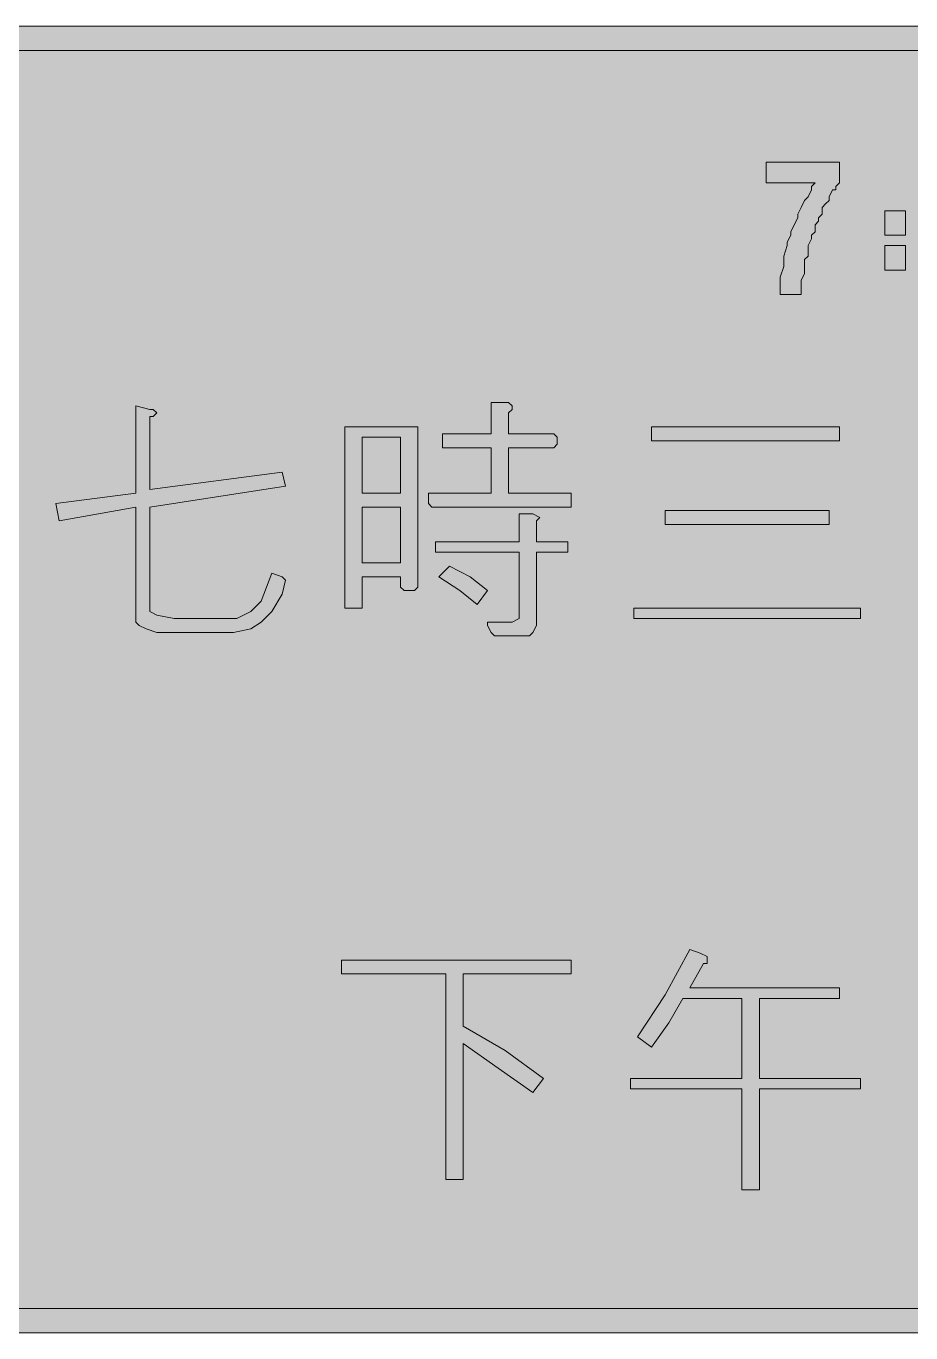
# Model space of a CAD drawing. Header units: metres. Extents: x 14 to 555, y 81 to 193.
# Drawn here: x 148.2 to 224.4, y 80.8 to 193.3 of the extents above; entities that cross this region are included whole.
import ezdxf

# ---------------------------------------------------------------- set-up
doc = ezdxf.new("R2010")
doc.units = ezdxf.units.M
doc.layers.add('FILL_BLACK_000000', color=7, linetype='Continuous', true_color=0x000000)
doc.layers.add('FILL_PINK_E1E1E1', color=7, linetype='Continuous', true_color=0xe1e1e1)

msp = doc.modelspace()

# ---------------------------------------------------------------- hatches: boundary and pattern name
at = {"layer": 'FILL_BLACK_000000', "true_color": 0x000000}
h = msp.add_hatch(color=7, dxfattribs=at)
h.dxf.hatch_style = 1
h.paths.add_polyline_path([(551.25, 193.2), (552.11, 193), (552.92, 192.63), (553.65, 192.06), (554.22, 191.33), (554.59, 190.52), (554.79, 189.66), (554.85, 188.76), (554.85, 85.26), (554.79, 84.36), (554.59, 83.5), (554.22, 82.69), (553.65, 81.96), (552.92, 81.39), (552.11, 81.02), (551.25, 80.82), (550.35, 80.76), (18.45, 80.76), (17.55, 80.8), (16.65, 81.06), (16.01, 81.51), (15.15, 81.96), (14.25, 83.46), (13.99, 84.36), (13.95, 85.26), (13.95, 188.76), (14.01, 189.66), (14.21, 190.52), (14.58, 191.33), (15.15, 192.06), (16.01, 192.62), (16.65, 192.96), (17.55, 193.22), (18.45, 193.26), (550.35, 193.26), (551.25, 193.2)])
h.paths.add_polyline_path([(16.95, 190.56), (16.27, 189.66), (16.11, 189.21), (16.05, 188.76), (16.05, 85.26), (16.11, 84.81), (16.27, 84.36), (16.95, 83.46), (17.59, 83.05), (18.45, 82.86), (550.35, 82.86), (550.8, 82.9), (551.25, 83.16), (551.66, 83.31), (551.85, 83.46), (552.2, 83.91), (552.37, 84.36), (552.45, 85.26), (552.45, 188.76), (552.45, 189.66), (552.26, 190.11), (551.85, 190.56), (551.21, 190.97), (550.35, 191.16), (18.45, 191.16), (17.59, 190.97), (16.95, 190.56)], flags=16)
h = msp.add_hatch(color=7, dxfattribs=at)
h.dxf.hatch_style = 1
h.paths.add_polyline_path([(211.95, 179.76), (211.95, 181.56), (218.25, 181.56), (218.25, 179.76), (217.95, 179.46), (217.95, 179.16), (217.65, 179.16), (217.35, 178.56), (217.35, 178.26), (217.05, 177.96), (216.75, 177.66), (216.75, 177.36), (216.75, 177.06), (216.45, 176.76), (216.45, 176.46), (216.15, 176.16), (216.15, 175.56), (215.85, 175.26), (215.85, 174.96), (215.55, 174.36), (215.55, 174.06), (215.55, 173.46), (215.25, 173.16), (215.25, 172.86), (215.25, 172.26), (215.25, 171.96), (214.95, 171.36), (214.95, 171.06), (214.95, 170.46), (214.95, 170.16), (213.15, 170.16), (213.15, 170.46), (213.15, 171.06), (213.15, 171.66), (213.45, 172.56), (213.45, 172.86), (213.45, 173.46), (213.75, 174.36), (213.75, 174.66), (214.05, 175.26), (214.05, 175.56), (214.35, 176.16), (214.65, 176.76), (214.65, 177.06), (214.95, 177.66), (215.25, 178.26), (215.55, 178.56), (215.85, 179.16), (215.85, 179.46), (216.15, 179.76), (211.95, 179.76)])
h = msp.add_hatch(color=7, dxfattribs=at)
h.dxf.hatch_style = 1
h.paths.add_polyline_path([(223.95, 177.36), (223.95, 175.26), (222.15, 175.26), (222.15, 177.36), (223.95, 177.36)])
h = msp.add_hatch(color=7, dxfattribs=at)
h.dxf.hatch_style = 1
h.paths.add_polyline_path([(223.95, 174.36), (223.95, 172.26), (222.15, 172.26), (222.15, 174.36), (223.95, 174.36)])
h = msp.add_hatch(color=7, dxfattribs=at)
h.dxf.hatch_style = 1
h.paths.add_polyline_path([(170.55, 153.66), (158.85, 151.86), (158.85, 142.86), (159.45, 142.56), (160.95, 142.26), (166.35, 142.26), (167.55, 142.86), (168.45, 143.76), (169.35, 146.16), (170.25, 145.86), (170.55, 145.56), (170.25, 144.36), (169.35, 142.86), (168.45, 141.96), (167.55, 141.36), (166.05, 141.06), (159.45, 141.06), (158.55, 141.36), (157.95, 141.66), (157.65, 141.96), (157.65, 142.86), (157.65, 151.86), (151.05, 150.66), (150.75, 152.16), (157.65, 153.06), (157.65, 160.56), (158.85, 160.26), (159.15, 160.26), (159.45, 159.96), (159.15, 159.66), (158.85, 159.66), (158.85, 153.36), (170.25, 154.86), (170.55, 153.66)])
h = msp.add_hatch(color=7, dxfattribs=at)
h.dxf.hatch_style = 1
h.paths.add_polyline_path([(184.65, 156.96), (184.05, 156.96), (184.05, 157.26), (184.05, 157.86), (184.05, 158.16), (184.65, 158.16), (188.25, 158.16), (188.25, 160.86), (188.55, 160.86), (189.15, 160.86), (189.75, 160.86), (190.05, 160.56), (190.05, 160.26), (189.75, 159.96), (189.75, 158.16), (193.65, 158.16), (193.95, 157.86), (193.95, 157.26), (193.65, 156.96), (189.75, 156.96), (189.75, 153.36), (189.75, 153.06), (195.15, 153.06), (195.15, 152.16), (195.15, 151.86), (183.15, 151.86), (182.85, 152.16), (182.85, 153.06), (183.15, 153.06), (188.25, 153.06), (188.25, 153.36), (188.25, 156.96), (184.65, 156.96)])
h = msp.add_hatch(color=7, dxfattribs=at)
h.dxf.hatch_style = 1
h.paths.add_polyline_path([(176.85, 143.16), (175.65, 143.16), (175.65, 158.76), (181.65, 158.76), (181.95, 158.76), (181.95, 144.96), (181.65, 144.66), (180.75, 144.66), (180.45, 144.96), (180.45, 145.86), (177.15, 145.86), (177.15, 143.16), (176.85, 143.16)])
h.paths.add_polyline_path([(180.45, 147.06), (180.45, 147.36), (180.45, 151.86), (177.15, 151.86), (177.15, 147.36), (177.15, 147.06), (180.45, 147.06)], flags=16)
h.paths.add_polyline_path([(177.15, 157.86), (177.15, 157.56), (177.15, 153.36), (177.15, 153.06), (180.45, 153.06), (180.45, 153.36), (180.45, 157.56), (180.45, 157.86), (177.15, 157.86)], flags=16)
h = msp.add_hatch(color=7, dxfattribs=at)
h.dxf.hatch_style = 1
h.paths.add_polyline_path([(202.05, 158.76), (218.25, 158.76), (218.25, 157.56), (202.05, 157.56), (202.05, 158.76)])
h = msp.add_hatch(color=7, dxfattribs=at)
h.dxf.hatch_style = 1
h.paths.add_polyline_path([(183.45, 147.96), (183.45, 148.86), (183.75, 148.86), (190.65, 148.86), (190.65, 149.16), (190.65, 151.26), (190.95, 151.26), (191.25, 151.26), (191.85, 151.26), (192.45, 150.96), (192.15, 150.66), (192.15, 149.16), (192.15, 148.86), (194.55, 148.86), (194.85, 148.86), (194.85, 147.96), (194.55, 147.96), (192.15, 147.96), (192.15, 147.66), (192.15, 142.26), (192.15, 141.66), (191.85, 141.06), (191.55, 140.76), (191.25, 140.76), (188.85, 140.76), (188.55, 140.76), (188.25, 141.06), (187.95, 141.66), (187.95, 141.96), (188.25, 141.96), (190.05, 141.96), (190.65, 142.26), (190.65, 142.86), (190.65, 147.66), (190.65, 147.96), (183.75, 147.96), (183.45, 147.96)])
h = msp.add_hatch(color=7, dxfattribs=at)
h.dxf.hatch_style = 1
h.paths.add_polyline_path([(203.25, 150.36), (203.25, 151.56), (217.35, 151.56), (217.35, 150.36), (203.25, 150.36)])
h = msp.add_hatch(color=7, dxfattribs=at)
h.dxf.hatch_style = 1
h.paths.add_polyline_path([(184.65, 146.76), (186.45, 145.86), (187.95, 144.66), (187.05, 143.46), (185.55, 144.66), (183.75, 145.86), (184.65, 146.76)])
h = msp.add_hatch(color=7, dxfattribs=at)
h.dxf.hatch_style = 1
h.paths.add_polyline_path([(200.55, 143.16), (220.05, 143.16), (220.05, 142.26), (200.55, 142.26), (200.55, 143.16)])
h = msp.add_hatch(color=7, dxfattribs=at)
h.dxf.hatch_style = 1
h.paths.add_polyline_path([(209.85, 93.06), (209.85, 101.76), (200.25, 101.76), (200.25, 102.66), (209.85, 102.66), (209.85, 109.56), (204.75, 109.56), (203.55, 107.46), (202.05, 105.36), (200.85, 106.26), (203.25, 109.86), (205.35, 113.76), (206.25, 113.46), (206.85, 113.16), (206.85, 112.86), (206.85, 112.56), (206.55, 112.56), (205.35, 110.46), (218.25, 110.46), (218.25, 109.56), (211.35, 109.56), (211.35, 102.66), (220.05, 102.66), (220.05, 101.76), (211.35, 101.76), (211.35, 93.06), (209.85, 93.06)])
h = msp.add_hatch(color=7, dxfattribs=at)
h.dxf.hatch_style = 1
h.paths.add_polyline_path([(185.85, 107.16), (189.45, 105.06), (192.75, 102.66), (191.85, 101.46), (188.85, 103.56), (185.85, 105.66), (185.85, 93.96), (184.35, 93.96), (184.35, 111.66), (175.35, 111.66), (175.35, 112.86), (195.15, 112.86), (195.15, 111.66), (185.85, 111.66), (185.85, 107.16)])
at = {"layer": 'FILL_PINK_E1E1E1', "true_color": 0xe1e1e1}
h = msp.add_hatch(color=7, dxfattribs=at)
h.dxf.hatch_style = 1
h.paths.add_polyline_path([(16.05, 188.76), (16.35, 189.66), (16.54, 190.11), (16.95, 190.56), (17.14, 190.71), (17.55, 190.86), (18, 191.12), (18.45, 191.16), (550.35, 191.16), (551.21, 190.97), (551.85, 190.56), (552.26, 190.11), (552.45, 189.66), (552.45, 188.76), (552.45, 85.26), (552.37, 84.36), (552.2, 83.91), (551.85, 83.46), (551.66, 83.31), (551.25, 83.16), (550.8, 82.9), (550.35, 82.86), (18.45, 82.86), (17.59, 83.05), (16.95, 83.46), (16.27, 84.36), (16.11, 84.81), (16.05, 85.26), (16.05, 188.76)])

# ---------------------------------------------------------------- linework, layer by layer
at = {"layer": 'FILL_BLACK_000000', "lineweight": 0, "true_color": 0x000000}
for points in [[(550.35, 80.76), (18.45, 80.76), (17.55, 80.8), (16.65, 81.06), (16.01, 81.51), (15.15, 81.96), (14.25, 83.46), (13.99, 84.36), (13.95, 85.26), (13.95, 188.76), (14.01, 189.66), (14.21, 190.52), (14.58, 191.33), (15.15, 192.06), (16.01, 192.62), (16.65, 192.96), (17.55, 193.22), (18.45, 193.26), (550.35, 193.26)], [(550.35, 191.16), (18.45, 191.16), (17.59, 190.97), (16.95, 190.56), (16.27, 189.66), (16.11, 189.21), (16.05, 188.76), (16.05, 85.26), (16.11, 84.81), (16.27, 84.36), (16.95, 83.46), (17.59, 83.05), (18.45, 82.86), (550.35, 82.86)]]:
    msp.add_lwpolyline(points, dxfattribs=at)
for points in [[(211.95, 179.76), (211.95, 181.56), (218.25, 181.56), (218.25, 179.76), (217.95, 179.46), (217.95, 179.16), (217.65, 179.16), (217.35, 178.56), (217.35, 178.26), (217.05, 177.96), (216.75, 177.66), (216.75, 177.36), (216.75, 177.06), (216.45, 176.76), (216.45, 176.46), (216.15, 176.16), (216.15, 175.56), (215.85, 175.26), (215.85, 174.96), (215.55, 174.36), (215.55, 174.06), (215.55, 173.46), (215.25, 173.16), (215.25, 172.86), (215.25, 172.26), (215.25, 171.96), (214.95, 171.36), (214.95, 171.06), (214.95, 170.46), (214.95, 170.16), (213.15, 170.16), (213.15, 170.46), (213.15, 171.06), (213.15, 171.66), (213.45, 172.56), (213.45, 172.86), (213.45, 173.46), (213.75, 174.36), (213.75, 174.66), (214.05, 175.26), (214.05, 175.56), (214.35, 176.16), (214.65, 176.76), (214.65, 177.06), (214.95, 177.66), (215.25, 178.26), (215.55, 178.56), (215.85, 179.16), (215.85, 179.46), (216.15, 179.76)], [(223.95, 177.36), (223.95, 175.26), (222.15, 175.26), (222.15, 177.36)], [(223.95, 174.36), (223.95, 172.26), (222.15, 172.26), (222.15, 174.36)], [(170.55, 153.66), (158.85, 151.86), (158.85, 142.86), (159.45, 142.56), (160.95, 142.26), (166.35, 142.26), (167.55, 142.86), (168.45, 143.76), (169.35, 146.16), (170.25, 145.86), (170.55, 145.56), (170.25, 144.36), (169.35, 142.86), (168.45, 141.96), (167.55, 141.36), (166.05, 141.06), (159.45, 141.06), (158.55, 141.36), (157.95, 141.66), (157.65, 141.96), (157.65, 142.86), (157.65, 151.86), (151.05, 150.66), (150.75, 152.16), (157.65, 153.06), (157.65, 160.56), (158.85, 160.26), (159.15, 160.26), (159.45, 159.96), (159.15, 159.66), (158.85, 159.66), (158.85, 153.36), (170.25, 154.86)], [(184.65, 156.96), (184.05, 156.96), (184.05, 157.26), (184.05, 157.86), (184.05, 158.16), (184.65, 158.16), (188.25, 158.16), (188.25, 160.86), (188.55, 160.86), (189.15, 160.86), (189.75, 160.86), (190.05, 160.56), (190.05, 160.26), (189.75, 159.96), (189.75, 158.16), (193.65, 158.16), (193.95, 157.86), (193.95, 157.26), (193.65, 156.96), (189.75, 156.96), (189.75, 153.36), (189.75, 153.06), (195.15, 153.06), (195.15, 152.16), (195.15, 151.86), (183.15, 151.86), (182.85, 152.16), (182.85, 153.06), (183.15, 153.06), (188.25, 153.06), (188.25, 153.36), (188.25, 156.96)], [(176.85, 143.16), (175.65, 143.16), (175.65, 158.76), (181.65, 158.76), (181.95, 158.76), (181.95, 144.96), (181.65, 144.66), (180.75, 144.66), (180.45, 144.96), (180.45, 145.86), (177.15, 145.86), (177.15, 143.16)], [(202.05, 158.76), (218.25, 158.76), (218.25, 157.56), (202.05, 157.56)], [(177.15, 157.86), (177.15, 157.56), (177.15, 153.36), (177.15, 153.06), (180.45, 153.06), (180.45, 153.36), (180.45, 157.56), (180.45, 157.86)], [(180.45, 147.06), (180.45, 147.36), (180.45, 151.86), (177.15, 151.86), (177.15, 147.36), (177.15, 147.06)], [(183.45, 147.96), (183.45, 148.86), (183.75, 148.86), (190.65, 148.86), (190.65, 149.16), (190.65, 151.26), (190.95, 151.26), (191.25, 151.26), (191.85, 151.26), (192.45, 150.96), (192.15, 150.66), (192.15, 149.16), (192.15, 148.86), (194.55, 148.86), (194.85, 148.86), (194.85, 147.96), (194.55, 147.96), (192.15, 147.96), (192.15, 147.66), (192.15, 142.26), (192.15, 141.66), (191.85, 141.06), (191.55, 140.76), (191.25, 140.76), (188.85, 140.76), (188.55, 140.76), (188.25, 141.06), (187.95, 141.66), (187.95, 141.96), (188.25, 141.96), (190.05, 141.96), (190.65, 142.26), (190.65, 142.86), (190.65, 147.66), (190.65, 147.96), (183.75, 147.96)], [(203.25, 150.36), (203.25, 151.56), (217.35, 151.56), (217.35, 150.36)], [(184.65, 146.76), (186.45, 145.86), (187.95, 144.66), (187.05, 143.46), (185.55, 144.66), (183.75, 145.86)], [(200.55, 143.16), (220.05, 143.16), (220.05, 142.26), (200.55, 142.26)], [(209.85, 93.06), (209.85, 101.76), (200.25, 101.76), (200.25, 102.66), (209.85, 102.66), (209.85, 109.56), (204.75, 109.56), (203.55, 107.46), (202.05, 105.36), (200.85, 106.26), (203.25, 109.86), (205.35, 113.76), (206.25, 113.46), (206.85, 113.16), (206.85, 112.86), (206.85, 112.56), (206.55, 112.56), (205.35, 110.46), (218.25, 110.46), (218.25, 109.56), (211.35, 109.56), (211.35, 102.66), (220.05, 102.66), (220.05, 101.76), (211.35, 101.76), (211.35, 93.06)], [(185.85, 107.16), (189.45, 105.06), (192.75, 102.66), (191.85, 101.46), (188.85, 103.56), (185.85, 105.66), (185.85, 93.96), (184.35, 93.96), (184.35, 111.66), (175.35, 111.66), (175.35, 112.86), (195.15, 112.86), (195.15, 111.66), (185.85, 111.66)]]:
    msp.add_lwpolyline(points, close=True, dxfattribs=at)
at = {"layer": 'FILL_PINK_E1E1E1', "lineweight": 0, "true_color": 0xe1e1e1}
msp.add_lwpolyline([(550.35, 82.86), (18.45, 82.86), (17.59, 83.05), (16.95, 83.46), (16.27, 84.36), (16.11, 84.81), (16.05, 85.26), (16.05, 188.76), (16.35, 189.66), (16.54, 190.11), (16.95, 190.56), (17.14, 190.71), (17.55, 190.86), (18, 191.12), (18.45, 191.16), (550.35, 191.16)], dxfattribs=at)

doc.saveas('drawing.dxf')
